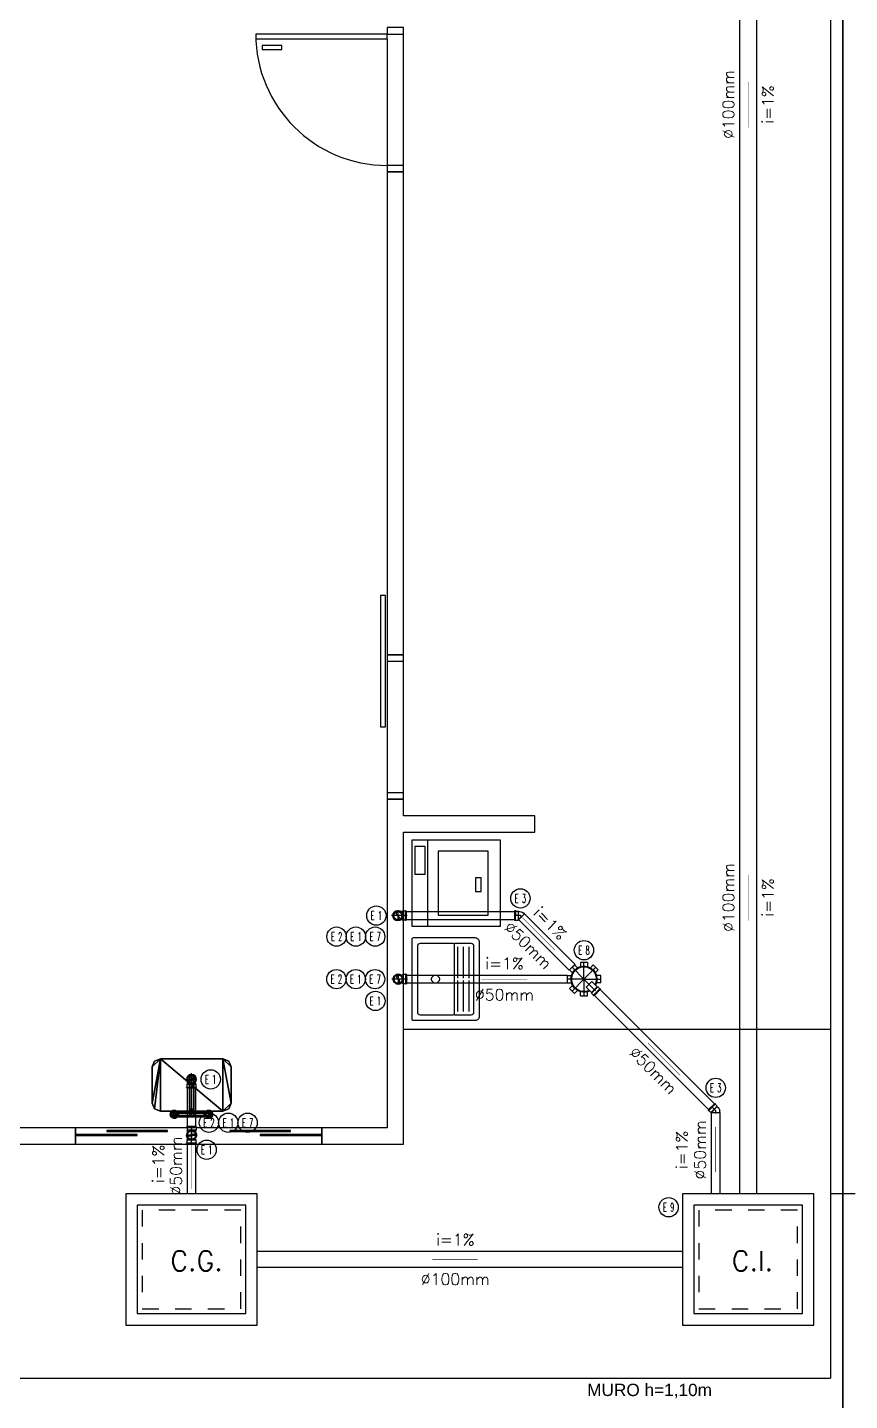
# Model space of a CAD drawing. Header units: metres. Extents: x 49 to 320, y -91 to 27.
# Drawn here: x 147.16 to 152.17, y -28.97 to -20.61 of the extents above; entities that cross this region are included whole.
import ezdxf
from ezdxf.enums import TextEntityAlignment as Align

# ---------------------------------------------------------------- set-up
doc = ezdxf.new("R2010")
doc.units = ezdxf.units.M
doc.header["$LTSCALE"] = 0.2
doc.linetypes.add('HIDDEN', pattern=[0.5, 0.25, -0.25])
doc.linetypes.add('LS', pattern=[0.5, 0.25, -0.25])
for name, color, linetype in [('ARQ-___-___-LEG', 3, 'Continuous'), ('ARQ-___-___-VST', 9, 'Continuous'), ('ARQ-EQP', 24, 'Continuous'), ('ARQ-EQP-___-INT', 7, 'Continuous'), ('CONEXAO_ESGOTO', 3, 'Continuous'), ('Diametro', 1, 'Continuous'), ('Fluxo', 1, 'Continuous'), ('Inclinacao', 1, 'Continuous'), ('LEGENDA_ID', 5, 'Continuous'), ('LEGENDA_ID_L', 5, 'Continuous'), ('LINHA_SIMETRIA', 1, 'LS'), ('TUBOS_ESGOTO', 100, 'Continuous')]:
    doc.layers.add(name, color=color, linetype=linetype)
doc.styles.add('R80', font='simplex.shx', dxfattribs={"height": 12})
doc.styles.add('REGUA60', font='arial.ttf')
doc.styles.add('ROMANS', font='romans', dxfattribs={"height": 6})

# ---------------------------------------------------------------- blocks, each defined once
blk = doc.blocks.new('MCCUB1_3')
at = {"color": 254}
mesh = blk.add_polyface(dxfattribs=at)
corners = [(-1.37, -30.51, 100.3), (-1.37, -30.51, 95.49), (-0.07, -31.26, 95.49), (-0.07, -31.26, 100.61), (-1.37, -29.01, 99.68), (-1.37, -29.01, 95.49), (-0.07, -28.26, 99.37), (-0.07, -28.26, 95.49), (1.23, -29.01, 99.68), (1.23, -29.01, 95.49), (1.23, -30.51, 100.3), (1.23, -30.51, 95.49), (-1.37, -27.24, 103.57), (-0.07, -27.55, 104.32), (-1.37, -26.62, 102.07), (-0.07, -26.31, 101.32), (1.23, -26.62, 102.07), (1.23, -27.24, 103.57), (-1.37, -10.62, 103.57), (-0.07, -10.31, 104.32), (-1.37, -11.24, 102.07), (-0.07, -11.55, 101.32), (1.23, -11.24, 102.07), (1.23, -10.62, 103.57), (-1.37, -7.57, 100.52), (-0.07, -7.04, 101.05), (-1.37, -8.63, 99.46), (-0.07, -9.16, 98.93), (1.23, -8.63, 99.46), (1.23, -7.57, 100.52), (-12.07, -6.6, 99.98), (-12.07, -7.35, 101.29), (11.93, -7.35, 101.29), (11.93, -6.6, 99.98), (-12.07, -7.36, 98.69), (11.93, -7.36, 98.69), (-12.07, -8.86, 98.7), (11.93, -8.86, 98.7), (-12.07, -9.6, 100), (11.93, -9.6, 100), (-12.07, -8.85, 101.29), (11.93, -8.85, 101.29), (12.46, -6.63, 106.88), (11.21, -5.72, 106.88), (9.67, -5.72, 106.88), (8.42, -6.62, 106.88), (7.93, -8.09, 106.88), (8.4, -9.56, 106.88), (9.64, -10.47, 106.88), (12.44, -9.59, 106.88), (11.19, -10.48, 106.88), (12.93, -8.12, 106.88), (12.46, -6.63, 101.88), (11.21, -5.72, 101.88), (9.67, -5.72, 101.88), (8.42, -6.62, 101.88), (7.93, -8.09, 101.88), (8.4, -9.56, 101.88), (9.64, -10.47, 101.88), (11.19, -10.48, 101.88), (12.44, -9.59, 101.88), (12.93, -8.12, 101.88), (-8.07, -8.12, 101.88), (-8.54, -6.63, 101.88), (-8.54, -6.63, 106.88), (-8.07, -8.12, 106.88), (-8.56, -9.59, 101.88), (-8.56, -9.59, 106.88), (-9.81, -10.48, 101.88), (-9.81, -10.48, 106.88), (-11.36, -10.47, 101.88), (-11.36, -10.47, 106.88), (-12.6, -9.56, 101.88), (-12.6, -9.56, 106.88), (-13.07, -8.09, 101.88), (-13.07, -8.09, 106.88), (-12.58, -6.62, 101.88), (-12.58, -6.62, 106.88), (-11.33, -5.72, 101.88), (-11.33, -5.72, 106.88), (-9.79, -5.72, 101.88), (-9.79, -5.72, 106.88)]
mesh.append_faces([[corners[k] for k in face] for face in [(30, 31, 32, 33), (34, 30, 33, 35), (36, 34, 35, 37), (38, 36, 37, 39), (40, 38, 39, 41), (31, 40, 41, 32), (52, 53, 43, 42), (53, 54, 44, 43), (54, 55, 45, 44), (55, 56, 46, 45), (56, 57, 47, 46), (57, 58, 48, 47), (58, 59, 50, 48), (59, 60, 49, 50), (60, 61, 51, 49), (61, 52, 42, 51), (62, 63, 64, 65), (66, 62, 65, 67), (68, 66, 67, 69), (70, 68, 69, 71), (72, 70, 71, 73), (74, 72, 73, 75), (76, 74, 75, 77), (78, 76, 77, 79), (80, 78, 79, 81), (63, 80, 81, 64)]], dxfattribs={"color": 254})
mesh.append_faces([[corners[k] for k in face] for face in [(32, 37, 35, 33), (49, 48, 50), (42, 49, 51), (64, 67, 65), (67, 71, 69)]], dxfattribs={"vtx0": -1, "color": 254})
mesh.append_faces([[corners[k] for k in face] for face in [(32, 39, 37), (42, 44, 45), (42, 45, 46), (42, 46, 47), (42, 47, 48), (64, 73, 71), (64, 75, 73), (64, 77, 75), (64, 79, 77)]], dxfattribs={"vtx0": -1, "vtx2": -1, "color": 254})
mesh.append_faces([[corners[k] for k in face] for face in [(24, 18, 19, 25), (26, 20, 18, 24), (27, 21, 20, 26), (28, 22, 21, 27), (29, 23, 22, 28), (25, 19, 23, 29)]], dxfattribs={"vtx1": -1, "color": 254})
mesh.append_faces([[corners[k] for k in face] for face in [(36, 38, 31)]], dxfattribs={"vtx1": -1, "vtx2": -1, "color": 254})
mesh.append_faces([[corners[k] for k in face] for face in [(12, 0, 3, 13), (14, 4, 0, 12), (15, 6, 4, 14), (16, 8, 6, 15), (17, 10, 8, 16), (13, 3, 10, 17), (18, 12, 13, 19), (20, 14, 12, 18), (21, 15, 14, 20), (22, 16, 15, 21), (23, 17, 16, 22), (19, 13, 17, 23)]], dxfattribs={"vtx1": -1, "vtx3": -1, "color": 254})
mesh.append_faces([[corners[k] for k in face] for face in [(32, 41, 39), (30, 34, 36, 31), (38, 40, 31), (42, 43, 44), (64, 81, 79)]], dxfattribs={"vtx2": -1, "color": 254})
mesh.append_faces([[corners[k] for k in face] for face in [(0, 1, 2, 3), (4, 5, 1, 0), (6, 7, 5, 4), (8, 9, 7, 6), (10, 11, 9, 8), (3, 2, 11, 10)]], dxfattribs={"vtx3": -1, "color": 254})
mesh = blk.add_polyface(dxfattribs=at)
corners = [(-24, -37, 70), (-22.54, -40.54, 70), (-19, -42, 70), (-24, -15, 70), (-22.54, -11.46, 70), (-19, -10, 70), (19, -10, 70), (19, -42, 70), (24, -15, 70), (24, -37, 70), (22.54, -40.54, 70), (22.54, -11.46, 70), (-24, -37, 85), (-22.54, -40.54, 85), (-19, -42, 85), (19, -42, 85), (22.54, -40.54, 85), (24, -37, 85), (24, -15, 85), (22.54, -11.46, 85), (19, -10, 85), (-19, -10, 85), (-22.54, -11.46, 85), (-24, -15, 85)]
mesh.append_faces([[corners[k] for k in face] for face in [(9, 7, 10), (6, 8, 11)]], dxfattribs={"vtx0": -1, "color": 254})
mesh.append_faces([[corners[k] for k in face] for face in [(0, 2, 3), (3, 2, 4), (4, 2, 5), (5, 2, 6), (8, 7, 9)]], dxfattribs={"vtx0": -1, "vtx1": -1, "color": 254})
mesh.append_faces([[corners[k] for k in face] for face in [(6, 7, 8)]], dxfattribs={"vtx0": -1, "vtx1": -1, "vtx2": -1, "color": 254})
mesh.append_faces([[corners[k] for k in face] for face in [(6, 2, 7)]], dxfattribs={"vtx0": -1, "vtx2": -1, "color": 254})
mesh.append_faces([[corners[k] for k in face] for face in [(12, 13, 0), (13, 14, 1), (14, 15, 2), (15, 16, 7), (16, 17, 10), (17, 18, 9), (18, 19, 8), (19, 20, 11), (20, 21, 6), (21, 22, 5), (22, 23, 4), (23, 12, 3)]], dxfattribs={"vtx1": -1, "color": 254})
mesh.append_faces([[corners[k] for k in face] for face in [(0, 1, 2), (13, 1, 0), (14, 2, 1), (15, 7, 2), (16, 10, 7), (17, 9, 10), (18, 8, 9), (19, 11, 8), (20, 6, 11), (21, 5, 6), (22, 4, 5), (23, 3, 4), (12, 0, 3)]], dxfattribs={"vtx2": -1, "color": 254})
blk = doc.blocks.new('EQLAV1_2')
at = {"color": 0}
blk.add_lwpolyline([(30.75, -10), (-30.75, -10), (-30.75, -73.5), (30.75, -73.5)], close=True, dxfattribs=at)
at = {"layer": 'ARQ-EQP-___-INT'}
blk.add_line((30.75, -21.33), (-30.75, -21.33), dxfattribs=at)
for points in [[(6.39, -19.59), (26.39, -19.59), (26.39, -12.1), (6.39, -12.1)], [(22.95, -64.65), (22.95, -28.84), (-22.96, -28.84), (-22.96, -64.65)], [(3.97, -59.71), (3.97, -55.71), (-6.03, -55.71), (-6.03, -59.71)]]:
    blk.add_lwpolyline(points, close=True, dxfattribs=at)
blk = doc.blocks.new('SAT13S_2')
at = {"layer": 'ARQ-EQP', "color": 0, "linetype": 'ByBlock'}
blk.add_lwpolyline([(-26.5, -48.5), (26.5, -48.5, 0.414214), (29.5, -45.5), (29.5, -1, 0.414214), (28.5, 0), (-28.5, 0, 0.414214), (-29.5, -1), (-29.5, -45.5, 0.414214)], format="xyb", close=True, dxfattribs=at)
at = {"layer": 'ARQ-EQP-___-INT'}
for points in [[(25.5, -27.69), (25.5, -6, 0.414214), (23.5, -4), (-23.5, -4, 0.414214), (-25.5, -6), (-25.5, -27.69)], [(-25.5, -27.84), (-25.5, -29.65, 0.414214), (-24.5, -30.65), (-23.25, -30.65), (23.1, -30.65), (24.5, -30.65, 0.414214), (25.5, -29.65), (25.5, -27.84)], [(-25.5, -30.5), (-25.5, -42.5, 0.414214), (-23.5, -44.5)], [(-23.5, -44.5), (23.5, -44.5, 0.414214), (25.5, -42.5), (25.5, -30.5, 0.414214)], [(-23.25, -33.03), (-0.9, -33.03, 0.414214)], [(-23.25, -37.03), (-0.9, -37.03, 0.414214)], [(0.75, -33.03), (23.1, -33.03, 0.414214)], [(0.75, -37.03), (23.1, -37.03, 0.414214)], [(-23.25, -41.03), (-0.9, -41.03, 0.414214)], [(0.75, -41.03), (23.1, -41.03, 0.414214)]]:
    blk.add_lwpolyline(points, format="xyb", dxfattribs=at)
blk.add_circle((0, -17), 2.8, dxfattribs=at)
blk = doc.blocks.new('*U269', base_point=(455.0107, 179.0138, 1.0246))
at = {"linetype": 'Continuous'}
for p, q in [((454.9807, 179.0635, 1.0246), (454.9807, 179.061, 1.0246)), ((454.9832, 179.0635, 1.0246), (454.9807, 179.0635, 1.0246)), ((454.9807, 179.061, 1.0246), (454.9832, 179.061, 1.0246)), ((454.9832, 179.066, 1.0246), (454.9832, 179.0635, 1.0246)), ((454.9832, 179.066, 1.0246), (455.0382, 179.066, 1.0246)), ((454.9832, 179.0635, 1.0246), (455.0382, 179.0635, 1.0246)), ((454.9832, 179.061, 1.0246), (454.9832, 179.0435, 1.0246)), ((454.9832, 179.061, 1.0246), (455.0382, 179.061, 1.0246)), ((454.9857, 179.041, 1.0246), (454.9832, 179.0435, 1.0246)), ((454.9832, 179.0435, 1.0246), (455.0063, 179.0435, 1.0246)), ((454.9857, 179.041, 1.0246), (454.9857, 179.0304, 1.0246)), ((454.998, 179.041, 1.0246), (454.9857, 179.041, 1.0246)), ((455.0152, 179.0435, 1.0246), (455.0382, 179.0435, 1.0246)), ((455.0357, 179.041, 1.0246), (455.0234, 179.041, 1.0246)), ((455.0357, 179.041, 1.0246), (455.0382, 179.0435, 1.0246)), ((455.0357, 179.041, 1.0246), (455.0357, 179.0304, 1.0246)), ((455.0382, 179.066, 1.0246), (455.0382, 179.0635, 1.0246)), ((455.0382, 179.066, 1.0246), (455.0382, 179.0635, 1.0246)), ((455.0382, 179.0635, 1.0246), (455.0407, 179.0635, 1.0246)), ((455.0407, 179.061, 1.0246), (455.0382, 179.061, 1.0246)), ((455.0382, 179.061, 1.0246), (455.0382, 179.0435, 1.0246)), ((455.0407, 179.0635, 1.0246), (455.0407, 179.061, 1.0246))]:
    blk.add_line(p, q, dxfattribs=at)
for radius in [0.03, 0.0275]:
    blk.add_circle((455.0107, 179.0138, 1.0246), radius, dxfattribs=at)
for centre, radius, start, end in [((455.0107, 179.0138, 1.0246), 0.025, 0.00137, 179.99736), ((454.9982, 179.0083, 1.0246), 0.0137, 24.02682, 155.97445), ((455.0107, 179.0138, 1.0246), 0.025, 180.00264, 359.99863), ((455.0232, 179.0194, 1.0246), 0.0137, 204.02682, 335.97445)]:
    blk.add_arc(centre, radius, start, end, dxfattribs=at)
at = {"layer": 'LINHA_SIMETRIA'}
for p, q in [((455.0107, 179.0706, 1.0246), (455.0107, 178.975, 1.0246)), ((455.0434, 179.0138, 1.0246), (454.9781, 179.0138, 1.0246))]:
    blk.add_line(p, q, dxfattribs=at)
blk = doc.blocks.new('*U270', base_point=(455.0107, 179.3533, 1.0246))
at = {"linetype": 'Continuous'}
for p, q in [((454.9807, 179.3037, 1.0246), (454.9807, 179.3062, 1.0246)), ((454.9807, 179.3062, 1.0246), (454.9832, 179.3062, 1.0246)), ((454.9832, 179.3037, 1.0246), (454.9807, 179.3037, 1.0246)), ((454.9857, 179.3262, 1.0246), (454.9832, 179.3237, 1.0246)), ((455.0382, 179.3237, 1.0246), (454.9832, 179.3237, 1.0246)), ((454.9832, 179.3062, 1.0246), (454.9832, 179.3237, 1.0246)), ((455.0382, 179.3062, 1.0246), (454.9832, 179.3062, 1.0246)), ((455.0382, 179.3037, 1.0246), (454.9832, 179.3037, 1.0246)), ((454.9832, 179.3012, 1.0246), (454.9832, 179.3037, 1.0246)), ((454.9832, 179.3012, 1.0246), (454.9832, 179.3037, 1.0246)), ((455.0382, 179.3012, 1.0246), (454.9832, 179.3012, 1.0246)), ((454.9857, 179.3533, 1.0246), (454.9857, 179.3262, 1.0246)), ((454.9857, 179.3262, 1.0246), (455.0357, 179.3262, 1.0246)), ((455.0357, 179.3262, 1.0246), (455.0357, 179.3533, 1.0246)), ((455.0357, 179.3262, 1.0246), (455.0382, 179.3237, 1.0246)), ((455.0382, 179.3062, 1.0246), (455.0382, 179.3237, 1.0246)), ((455.0407, 179.3062, 1.0246), (455.0382, 179.3062, 1.0246)), ((455.0382, 179.3037, 1.0246), (455.0407, 179.3037, 1.0246)), ((455.0382, 179.3012, 1.0246), (455.0382, 179.3037, 1.0246)), ((455.0407, 179.3037, 1.0246), (455.0407, 179.3062, 1.0246))]:
    blk.add_line(p, q, dxfattribs=at)
for radius, start, end in [(0.03, 326.44269, 213.55731), (0.0275, 335.38002, 204.61998), (0.025, 0, 180)]:
    blk.add_arc((455.0107, 179.3533, 1.0246), radius, start, end, dxfattribs=at)
at = {"layer": 'LINHA_SIMETRIA'}
for p, q in [((455.0107, 179.2965, 1.0246), (455.0107, 179.3861, 1.0246)), ((454.9791, 179.3533, 1.0246), (455.0423, 179.3533, 1.0246))]:
    blk.add_line(p, q, dxfattribs=at)
blk = doc.blocks.new('*U271', base_point=(455.0107, 179.3533, 1.0246))
at = {"linetype": 'Continuous'}
for p, q in [((454.9807, 179.4029, 1.0246), (454.9807, 179.4004, 1.0246)), ((454.9832, 179.4029, 1.0246), (454.9807, 179.4029, 1.0246)), ((454.9807, 179.4004, 1.0246), (454.9832, 179.4004, 1.0246)), ((454.9832, 179.4054, 1.0246), (454.9832, 179.4029, 1.0246)), ((454.9832, 179.4054, 1.0246), (455.0382, 179.4054, 1.0246)), ((454.9832, 179.4029, 1.0246), (455.0382, 179.4029, 1.0246)), ((454.9832, 179.4004, 1.0246), (454.9832, 179.3829, 1.0246)), ((454.9832, 179.4004, 1.0246), (455.0382, 179.4004, 1.0246)), ((454.9857, 179.3804, 1.0246), (454.9832, 179.3829, 1.0246)), ((454.9832, 179.3829, 1.0246), (455.0063, 179.3829, 1.0246)), ((454.9857, 179.3804, 1.0246), (454.9857, 179.3698, 1.0246)), ((454.998, 179.3804, 1.0246), (454.9857, 179.3804, 1.0246)), ((455.0152, 179.3829, 1.0246), (455.0382, 179.3829, 1.0246)), ((455.0357, 179.3804, 1.0246), (455.0234, 179.3804, 1.0246)), ((455.0357, 179.3804, 1.0246), (455.0382, 179.3829, 1.0246)), ((455.0357, 179.3804, 1.0246), (455.0357, 179.3698, 1.0246)), ((455.0382, 179.4054, 1.0246), (455.0382, 179.4029, 1.0246)), ((455.0382, 179.4054, 1.0246), (455.0382, 179.4029, 1.0246)), ((455.0382, 179.4029, 1.0246), (455.0407, 179.4029, 1.0246)), ((455.0407, 179.4004, 1.0246), (455.0382, 179.4004, 1.0246)), ((455.0382, 179.4004, 1.0246), (455.0382, 179.3829, 1.0246)), ((455.0407, 179.4029, 1.0246), (455.0407, 179.4004, 1.0246))]:
    blk.add_line(p, q, dxfattribs=at)
for radius in [0.03, 0.0275]:
    blk.add_circle((455.0107, 179.3533, 1.0246), radius, dxfattribs=at)
for centre, radius, start, end in [((455.0107, 179.3533, 1.0246), 0.025, 0.00137, 179.99736), ((454.9982, 179.3477, 1.0246), 0.0137, 24.02682, 155.97445), ((455.0107, 179.3533, 1.0246), 0.025, 180.00264, 359.99863), ((455.0232, 179.3589, 1.0246), 0.0137, 204.02682, 335.97445)]:
    blk.add_arc(centre, radius, start, end, dxfattribs=at)
at = {"layer": 'LINHA_SIMETRIA'}
for p, q in [((455.0107, 179.4101, 1.0246), (455.0107, 179.3144, 1.0246)), ((455.0434, 179.3533, 1.0246), (454.9781, 179.3533, 1.0246))]:
    blk.add_line(p, q, dxfattribs=at)
blk = doc.blocks.new('*U272', base_point=(457.4992, 178.4035))
at = {"linetype": 'Continuous'}
for p, q in [((457.412, 178.4603), (457.4424, 178.4907)), ((457.412, 178.4603), (457.43, 178.4422)), ((457.4424, 178.4907), (457.4604, 178.4726)), ((457.4777, 178.5053), (457.5207, 178.5053)), ((457.4777, 178.5053), (457.4777, 178.4797)), ((457.5449, 178.4848), (457.5125, 178.4524)), ((457.5125, 178.4524), (457.5479, 178.4171)), ((457.5207, 178.5053), (457.5207, 178.4797)), ((457.5572, 178.5007), (457.5449, 178.4883)), ((457.5449, 178.4848), (457.5449, 178.4883)), ((457.5449, 178.4883), (457.5838, 178.4494)), ((457.5802, 178.4494), (457.5449, 178.4848)), ((457.5802, 178.4494), (457.5479, 178.4171)), ((457.5572, 178.5042), (457.5555, 178.5024)), ((457.5555, 178.5024), (457.5572, 178.5007)), ((457.559, 178.5024), (457.5572, 178.5042)), ((457.5572, 178.5007), (457.5961, 178.4618)), ((457.5608, 178.5042), (457.559, 178.5024)), ((457.559, 178.5024), (457.5979, 178.4636)), ((457.5608, 178.5042), (457.5997, 178.4653)), ((457.5802, 178.4494), (457.5838, 178.4494)), ((457.5961, 178.4618), (457.5838, 178.4494)), ((457.5979, 178.46), (457.5961, 178.4618)), ((457.5997, 178.4653), (457.5979, 178.4635)), ((457.5997, 178.4653), (457.5979, 178.4636)), ((457.5979, 178.4635), (457.5997, 178.4618)), ((457.5997, 178.4618), (457.5979, 178.46)), ((457.3973, 178.382), (457.3973, 178.425)), ((457.3973, 178.425), (457.4229, 178.425)), ((457.3973, 178.382), (457.4229, 178.382)), ((457.412, 178.3466), (457.43, 178.3647)), ((457.5864, 178.3466), (457.5683, 178.3647)), ((457.601, 178.425), (457.5755, 178.425)), ((457.601, 178.382), (457.5755, 178.382)), ((457.601, 178.425), (457.601, 178.382)), ((457.4424, 178.3162), (457.412, 178.3466)), ((457.4424, 178.3162), (457.4604, 178.3343)), ((457.4777, 178.3016), (457.4777, 178.3272)), ((457.5207, 178.3016), (457.4777, 178.3016)), ((457.5207, 178.3016), (457.5207, 178.3272)), ((457.556, 178.3162), (457.5379, 178.3343)), ((457.5864, 178.3466), (457.556, 178.3162))]:
    blk.add_line(p, q, dxfattribs=at)
for radius, start, end in [(0.0793, 63.51988, 26.75139), (0.075, 64.61557, 25.673)]:
    blk.add_arc((457.4992, 178.4035), radius, start, end, dxfattribs=at)
at = {"layer": 'LINHA_SIMETRIA'}
for q in [(457.4207, 178.4819), (457.4992, 178.5144), (457.588, 178.4923), (457.3882, 178.4035), (457.4207, 178.325), (457.5776, 178.325), (457.4992, 178.2925), (457.6101, 178.4035)]:
    blk.add_line((457.4992, 178.4035), q, dxfattribs=at)
blk = doc.blocks.new('*U273', base_point=(456.2531, 178.0165))
at = {"linetype": 'Continuous'}
for p, q in [((456.2803, 178.0415), (456.2697, 178.0415)), ((456.2803, 178.0415), (456.2828, 178.044)), ((456.2803, 178.0292), (456.2803, 178.0415)), ((456.3003, 178.044), (456.2828, 178.044)), ((456.2828, 178.044), (456.2828, 178.0209)), ((456.3028, 178.0465), (456.3003, 178.0465)), ((456.3003, 178.0465), (456.3003, 178.044)), ((456.3003, 178.044), (456.3003, 177.989)), ((456.3028, 178.044), (456.3028, 178.0465)), ((456.3053, 178.044), (456.3028, 178.044)), ((456.3028, 178.044), (456.3028, 177.989)), ((456.3053, 178.044), (456.3053, 177.989)), ((456.2803, 177.9915), (456.2697, 177.9915)), ((456.2803, 177.9915), (456.2803, 178.0038)), ((456.2803, 177.9915), (456.2828, 177.989)), ((456.2828, 178.012), (456.2828, 177.989)), ((456.3003, 177.989), (456.2828, 177.989)), ((456.3003, 177.9865), (456.3003, 177.989)), ((456.3028, 177.9865), (456.3003, 177.9865)), ((456.3053, 177.989), (456.3028, 177.989)), ((456.3053, 177.989), (456.3028, 177.989)), ((456.3028, 177.989), (456.3028, 177.9865))]:
    blk.add_line(p, q, dxfattribs=at)
for radius in [0.03, 0.0275]:
    blk.add_circle((456.2531, 178.0165), radius, dxfattribs=at)
for centre, radius, start, end in [((456.2531, 178.0165), 0.025, 90.00264, 269.99863), ((456.2476, 178.029), 0.0137, 294.02682, 65.97445), ((456.2531, 178.0165), 0.025, 270.00137, 89.99736), ((456.2587, 178.004), 0.0137, 114.02682, 245.97445)]:
    blk.add_arc(centre, radius, start, end, dxfattribs=at)
at = {"layer": 'LINHA_SIMETRIA'}
for p, q in [((456.2531, 177.9838), (456.2531, 178.0491)), ((456.3099, 178.0165), (456.2142, 178.0165))]:
    blk.add_line(p, q, dxfattribs=at)
blk = doc.blocks.new('*U274', base_point=(456.2663, 178.0165))
at = {"linetype": 'Continuous'}
for p, q in [((456.2934, 178.0415), (456.2663, 178.0415)), ((456.2934, 178.0415), (456.2959, 178.044)), ((456.2934, 177.9915), (456.2934, 178.0415)), ((456.2959, 178.044), (456.2959, 177.989)), ((456.3134, 178.044), (456.2959, 178.044)), ((456.3159, 178.0465), (456.3134, 178.0465)), ((456.3134, 178.0465), (456.3134, 178.044)), ((456.3134, 178.044), (456.3134, 177.989)), ((456.3159, 178.044), (456.3159, 178.0465)), ((456.3159, 178.044), (456.3159, 177.989)), ((456.3184, 178.044), (456.3159, 178.044)), ((456.3184, 178.044), (456.3184, 177.989)), ((456.2663, 177.9915), (456.2934, 177.9915)), ((456.2934, 177.9915), (456.2959, 177.989)), ((456.3134, 177.989), (456.2959, 177.989)), ((456.3134, 177.9865), (456.3134, 177.989)), ((456.3159, 177.9865), (456.3134, 177.9865)), ((456.3159, 177.989), (456.3159, 177.9865)), ((456.3184, 177.989), (456.3159, 177.989)), ((456.3184, 177.989), (456.3159, 177.989))]:
    blk.add_line(p, q, dxfattribs=at)
for radius, start, end in [(0.03, 56.44269, 303.55731), (0.0275, 65.38002, 294.61998), (0.025, 90, 270)]:
    blk.add_arc((456.2663, 178.0165), radius, start, end, dxfattribs=at)
at = {"layer": 'LINHA_SIMETRIA'}
for p, q in [((456.2663, 177.9849), (456.2663, 178.0481)), ((456.3231, 178.0165), (456.2334, 178.0165))]:
    blk.add_line(p, q, dxfattribs=at)
blk = doc.blocks.new('*U275', base_point=(457.0128, 178.0165))
at = {"linetype": 'Continuous'}
for p, q in [((456.9769, 177.9889), (456.9767, 178.0439)), ((456.9767, 178.0439), (456.9792, 178.0439)), ((456.9767, 178.0439), (456.9792, 178.0439)), ((456.9792, 178.0439), (456.9792, 178.0464)), ((456.9792, 178.0464), (456.9817, 178.0464)), ((456.9794, 177.9889), (456.9792, 178.0439)), ((456.9817, 178.0464), (456.9817, 178.0439)), ((456.9817, 178.0439), (456.9992, 178.044)), ((456.9819, 177.9889), (456.9817, 178.0439)), ((456.9994, 177.989), (456.9992, 178.044)), ((457.0017, 178.0415), (456.9992, 178.044)), ((457.0017, 178.0415), (457.0019, 177.9915)), ((457.0017, 178.0415), (457.0372, 178.0062)), ((456.9769, 177.9889), (456.9794, 177.9889)), ((456.9794, 177.9889), (456.9794, 177.9864)), ((456.9794, 177.9864), (456.9819, 177.9864)), ((456.9819, 177.9889), (456.9994, 177.989)), ((456.9819, 177.9864), (456.9819, 177.9889)), ((457.0019, 177.9915), (456.9994, 177.989)), ((457.0372, 178.0062), (457.0306, 177.9996))]:
    blk.add_line(p, q, dxfattribs=at)
blk.add_arc((457.0007, 178.0506), 0.0591, 271.19116, 300.33582, dxfattribs=at)
at = {"layer": 'LINHA_SIMETRIA'}
for p, q in [((457.0244, 178.0282), (457.0128, 178.0165)), ((457.0128, 178.0165), (456.9756, 178.0163))]:
    blk.add_line(p, q, dxfattribs=at)
blk = doc.blocks.new('*U276', base_point=(456.2687, 178.4035))
at = {"linetype": 'Continuous'}
for p, q in [((456.2958, 178.4285), (456.2852, 178.4285)), ((456.2958, 178.3785), (456.2852, 178.3785)), ((456.2958, 178.4285), (456.2983, 178.431)), ((456.2958, 178.4162), (456.2958, 178.4285)), ((456.2958, 178.3785), (456.2958, 178.3907)), ((456.2958, 178.3785), (456.2983, 178.376)), ((456.3158, 178.431), (456.2983, 178.431)), ((456.2983, 178.431), (456.2983, 178.4079)), ((456.2983, 178.399), (456.2983, 178.376)), ((456.3158, 178.376), (456.2983, 178.376)), ((456.3183, 178.4335), (456.3158, 178.4335)), ((456.3158, 178.4335), (456.3158, 178.431)), ((456.3158, 178.431), (456.3158, 178.376)), ((456.3158, 178.3735), (456.3158, 178.376)), ((456.3183, 178.3735), (456.3158, 178.3735)), ((456.3183, 178.431), (456.3183, 178.4335)), ((456.3208, 178.431), (456.3183, 178.431)), ((456.3183, 178.431), (456.3183, 178.376)), ((456.3208, 178.376), (456.3183, 178.376)), ((456.3208, 178.376), (456.3183, 178.376)), ((456.3183, 178.376), (456.3183, 178.3735)), ((456.3208, 178.431), (456.3208, 178.376))]:
    blk.add_line(p, q, dxfattribs=at)
for radius in [0.03, 0.0275]:
    blk.add_circle((456.2687, 178.4035), radius, dxfattribs=at)
for centre, radius, start, end in [((456.2687, 178.4035), 0.025, 90.00264, 269.99863), ((456.2743, 178.391), 0.0137, 114.02682, 245.97445), ((456.2631, 178.416), 0.0137, 294.02682, 65.97445), ((456.2687, 178.4035), 0.025, 270.00137, 89.99736)]:
    blk.add_arc(centre, radius, start, end, dxfattribs=at)
at = {"layer": 'LINHA_SIMETRIA'}
for p, q in [((456.3255, 178.4035), (456.2298, 178.4035)), ((456.2687, 178.3708), (456.2687, 178.4361))]:
    blk.add_line(p, q, dxfattribs=at)
blk = doc.blocks.new('*U277', base_point=(456.2687, 178.4035))
at = {"linetype": 'Continuous'}
for p, q in [((456.2958, 178.4285), (456.2687, 178.4285)), ((456.2687, 178.3785), (456.2958, 178.3785)), ((456.2958, 178.4285), (456.2983, 178.431)), ((456.2958, 178.3785), (456.2958, 178.4285)), ((456.2958, 178.3785), (456.2983, 178.376)), ((456.2983, 178.431), (456.2983, 178.376)), ((456.3158, 178.431), (456.2983, 178.431)), ((456.3158, 178.376), (456.2983, 178.376)), ((456.3183, 178.4335), (456.3158, 178.4335)), ((456.3158, 178.4335), (456.3158, 178.431)), ((456.3158, 178.431), (456.3158, 178.376)), ((456.3158, 178.3735), (456.3158, 178.376)), ((456.3183, 178.3735), (456.3158, 178.3735)), ((456.3183, 178.431), (456.3183, 178.4335)), ((456.3183, 178.431), (456.3183, 178.376)), ((456.3208, 178.431), (456.3183, 178.431)), ((456.3183, 178.376), (456.3183, 178.3735)), ((456.3208, 178.376), (456.3183, 178.376)), ((456.3208, 178.376), (456.3183, 178.376)), ((456.3208, 178.431), (456.3208, 178.376))]:
    blk.add_line(p, q, dxfattribs=at)
for radius, start, end in [(0.03, 56.44269, 303.55731), (0.0275, 65.38002, 294.61998), (0.025, 90, 270)]:
    blk.add_arc((456.2687, 178.4035), radius, start, end, dxfattribs=at)
at = {"layer": 'LINHA_SIMETRIA'}
for p, q in [((456.3255, 178.4035), (456.2359, 178.4035)), ((456.2687, 178.3719), (456.2687, 178.4351))]:
    blk.add_line(p, q, dxfattribs=at)
blk = doc.blocks.new('*U278', base_point=(458.2017, 179.2054))
at = {"linetype": 'Continuous'}
for p, q in [((458.1568, 179.203), (458.1586, 179.2047)), ((458.1586, 179.2012), (458.1568, 179.203)), ((458.1568, 179.1994), (458.1586, 179.2012)), ((458.1568, 179.1994), (458.1586, 179.2012)), ((458.1957, 179.1605), (458.1568, 179.1994)), ((458.1586, 179.2047), (458.1603, 179.203)), ((458.1975, 179.1623), (458.1586, 179.2012)), ((458.1603, 179.203), (458.1727, 179.2153)), ((458.1992, 179.1641), (458.1603, 179.203)), ((458.2116, 179.1765), (458.1727, 179.2153)), ((458.1762, 179.2153), (458.1727, 179.2153)), ((458.1762, 179.2153), (458.2116, 179.18)), ((458.1762, 179.2153), (458.2262, 179.2153)), ((458.2262, 179.2153), (458.2262, 179.2059)), ((458.1957, 179.1605), (458.1975, 179.1623)), ((458.1975, 179.1623), (458.1992, 179.1605)), ((458.1992, 179.1641), (458.2116, 179.1765)), ((458.201, 179.1623), (458.1992, 179.1641)), ((458.1992, 179.1605), (458.201, 179.1623)), ((458.2116, 179.18), (458.2116, 179.1765))]:
    blk.add_line(p, q, dxfattribs=at)
blk.add_arc((458.1691, 179.2211), 0.0591, 315.9787, 345.12337, dxfattribs=at)
at = {"layer": 'LINHA_SIMETRIA'}
for p, q in [((458.2017, 179.2054), (458.1754, 179.1791)), ((458.2017, 179.222), (458.2017, 179.2054))]:
    blk.add_line(p, q, dxfattribs=at)
blk = doc.blocks.new('_cxgordu')
for p, q in [((40, 40), (-40, 40)), ((-40, 40), (-40, -40)), ((40, -40), (40, 40)), ((-40, -40), (40, -40))]:
    blk.add_line(p, q)
at = {"color": 1, "linetype": 'Continuous', "ltscale": 0.5}
for p, q in [((33, 33), (-33, 33)), ((-33, 33), (-33, -33)), ((33, -33), (33, 33)), ((-33, -33), (33, -33))]:
    blk.add_line(p, q, dxfattribs=at)
at = {"color": 1, "linetype": 'HIDDEN', "ltscale": 0.5}
for p, q in [((30, 30), (-30, 30)), ((-30, 30), (-30, -30)), ((30, -30), (30, 30)), ((-30, -30), (30, -30))]:
    blk.add_line(p, q, dxfattribs=at)
at = {"style": 'R80'}
blk.add_text('C.G.', height=12, dxfattribs=at).set_placement((-12.9, -6.88))
blk = doc.blocks.new('inp_cx')
for p, q in [((40, 40), (-40, 40)), ((-40, 40), (-40, -40)), ((40, -40), (40, 40)), ((-40, -40), (40, -40))]:
    blk.add_line(p, q)
at = {"color": 1, "linetype": 'Continuous', "ltscale": 0.5}
for p, q in [((33, 33), (-33, 33)), ((-33, 33), (-33, -33)), ((33, -33), (33, 33)), ((-33, -33), (33, -33))]:
    blk.add_line(p, q, dxfattribs=at)
at = {"color": 1, "linetype": 'HIDDEN', "ltscale": 0.5}
for p, q in [((30, 30), (-30, 30)), ((-30, 30), (-30, -30)), ((30, -30), (30, 30)), ((-30, -30), (30, -30))]:
    blk.add_line(p, q, dxfattribs=at)
at = {"style": 'R80'}
blk.add_text('C.I.', height=12, dxfattribs=at).set_placement((-9.98, -6.88))

msp = doc.modelspace()

# ---------------------------------------------------------------- linework, layer by layer
for p, q in [((152.051, -19.4058), (152.051, -27.7058)), ((152.126, -20.4058), (152.126, -27.4058)), ((149.351, -20.6458), (148.551, -20.6458)), ((148.551, -20.6458), (148.551, -20.6758)), ((149.451, -20.6058), (149.351, -20.6058)), ((149.351, -20.6058), (149.351, -20.6458)), ((149.351, -20.6458), (149.451, -20.6458)), ((149.351, -20.6758), (149.351, -20.6458)), ((149.451, -20.6458), (149.451, -20.6058)), ((149.451, -21.4458), (149.451, -20.6458)), ((149.451, -21.4458), (149.451, -20.6458)), ((148.551, -20.6758), (149.351, -20.6758)), ((148.711, -20.7158), (148.591, -20.7158)), ((148.591, -20.7158), (148.591, -20.7408)), ((148.711, -20.7408), (148.711, -20.7158)), ((149.351, -20.6758), (149.351, -21.4458)), ((148.591, -20.7408), (148.711, -20.7408)), ((149.351, -21.4458), (149.351, -21.4858)), ((149.451, -21.4458), (149.351, -21.4458)), ((149.451, -21.4858), (149.351, -21.4858)), ((149.351, -21.4858), (149.351, -24.4258)), ((149.351, -21.4858), (149.451, -21.4858)), ((149.451, -21.4858), (149.451, -21.4458)), ((149.451, -24.4258), (149.451, -21.4858)), ((149.311, -24.0658), (149.311, -24.8658)), ((149.341, -24.0658), (149.311, -24.0658)), ((149.341, -24.8658), (149.341, -24.0658)), ((149.351, -24.4258), (149.451, -24.4258)), ((149.451, -24.4258), (149.351, -24.4258)), ((149.351, -24.4258), (149.351, -24.4658)), ((149.351, -24.4658), (149.451, -24.4658)), ((149.351, -24.4658), (149.351, -25.2658)), ((149.451, -24.4658), (149.451, -24.4258)), ((149.451, -25.2658), (149.451, -24.4658)), ((149.451, -25.2658), (149.451, -24.4658)), ((149.311, -24.8658), (149.341, -24.8658)), ((149.351, -25.2658), (149.351, -25.3058)), ((149.451, -25.2658), (149.351, -25.2658)), ((149.451, -25.3058), (149.351, -25.3058)), ((149.351, -25.3058), (149.351, -27.3058)), ((149.351, -25.3058), (149.451, -25.3058)), ((149.451, -25.3058), (149.451, -25.2658)), ((149.451, -25.4058), (149.451, -25.3058)), ((150.251, -25.4058), (149.451, -25.4058)), ((150.251, -25.5058), (150.251, -25.4058)), ((149.451, -27.4058), (149.451, -25.5058)), ((149.451, -25.5058), (150.251, -25.5058)), ((149.451, -26.7058), (152.051, -26.7058)), ((149.451, -26.7058), (152.051, -26.7058)), ((147.4535, -27.3058), (147.056, -27.3058)), ((147.4535, -27.4058), (147.4535, -27.3058)), ((147.4545, -27.3058), (147.4535, -27.3058)), ((147.4535, -27.3058), (147.4535, -27.4058)), ((148.9525, -27.3058), (147.4545, -27.3058)), ((147.4545, -27.4058), (147.4545, -27.3058)), ((148.0144, -27.3233), (147.6451, -27.3233)), ((147.6451, -27.3233), (147.6451, -27.3283)), ((147.6451, -27.3283), (148.0144, -27.3283)), ((148.0144, -27.3283), (148.0144, -27.3233)), ((148.7619, -27.3233), (148.3926, -27.3233)), ((148.3926, -27.3233), (148.3926, -27.3283)), ((148.3926, -27.3283), (148.7619, -27.3283)), ((148.7619, -27.3283), (148.7619, -27.3233)), ((148.9535, -27.3058), (148.9525, -27.3058)), ((148.9525, -27.3058), (148.9525, -27.4058)), ((148.9535, -27.3058), (148.9535, -27.4058)), ((149.351, -27.3058), (148.9535, -27.3058)), ((148.9535, -27.4058), (148.9535, -27.3058)), ((146.006, -27.4058), (147.4535, -27.4058)), ((147.4535, -27.4058), (147.4545, -27.4058)), ((147.4545, -27.4058), (148.9525, -27.4058)), ((147.8298, -27.3483), (147.4605, -27.3483)), ((147.4605, -27.3483), (147.4605, -27.3533)), ((147.4605, -27.3533), (147.8298, -27.3533)), ((147.8298, -27.3533), (147.8298, -27.3483)), ((148.9465, -27.3483), (148.5773, -27.3483)), ((148.5773, -27.3483), (148.5773, -27.3533)), ((148.5773, -27.3533), (148.9465, -27.3533)), ((148.9465, -27.3533), (148.9465, -27.3483)), ((148.9525, -27.4058), (148.9535, -27.4058)), ((148.9535, -27.4058), (149.451, -27.4058)), ((152.051, -27.7058), (152.201, -27.7058))]:
    msp.add_line(p, q)
at = {"const_width": 0.01}
msp.add_lwpolyline([(152.126, -18.4058), (152.126, -39.4058)], dxfattribs=at)
msp.add_arc((149.351, -20.6458), 0.8, 180, 270)
at = {"layer": 'ARQ-___-___-VST'}
for p in [(152.051, -27.7058), (143.556, -28.8308)]:
    msp.add_line(p, (152.051, -28.8308), dxfattribs=at)
at = {"layer": 'Fluxo'}
for points in [[(151.5487, -21.2152, 0.0035, 0.0035, 0), (151.5487, -21.0052, 0.035, 0, 0), (151.5487, -20.9352, 0, 0, 0)], [(151.5487, -26.0443, 0.0035, 0.0035, 0), (151.5487, -25.8343, 0.035, 0, 0), (151.5487, -25.7643, 0, 0, 0)], [(150.1774, -26.0295, 0.0035, 0.0035, 0), (150.3259, -26.178, 0.035, 0, 0), (150.3754, -26.2275, 0, 0, 0)], [(149.9254, -26.4014, 0.0035, 0.0035, 0), (150.1354, -26.4014, 0.035, 0, 0), (150.2054, -26.4014, 0, 0, 0)], [(150.9388, -26.7908, 0.0035, 0.0035, 0), (151.0873, -26.9393, 0.035, 0, 0), (151.1368, -26.9888, 0, 0, 0)], [(151.3513, -27.3013, 0.0035, 0.0035, 0), (151.3513, -27.5113, 0.035, 0, 0), (151.3513, -27.5813, 0, 0, 0)], [(148.1603, -27.3993, 0.0035, 0.0035, 0), (148.1603, -27.6093, 0.035, 0, 0), (148.1603, -27.6793, 0, 0, 0)], [(149.6258, -28.1082, 0.0035, 0.0035, 0), (149.8358, -28.1082, 0.035, 0, 0), (149.9058, -28.1082, 0, 0, 0)]]:
    msp.add_lwpolyline(points, format="xyseb", dxfattribs=at)
at = {"layer": 'LEGENDA_ID_L'}
for centre in [(150.1624, -25.9095), (149.2855, -26.0144), (149.0432, -26.1425), (149.1608, -26.1425), (149.2784, -26.1425), (150.5494, -26.2252), (149.0423, -26.4014), (149.1599, -26.4014), (149.2775, -26.4014), (149.2797, -26.5343), (148.2773, -27.0118, 1.0246), (151.3513, -27.0633), (148.2664, -27.2759), (148.384, -27.2759), (148.5016, -27.2759), (148.2524, -27.4403), (151.0648, -27.7905)]:
    msp.add_circle(centre, 0.0588, dxfattribs=at)
at = {"layer": 'TUBOS_ESGOTO', "linetype": 'Continuous'}
for points in [[(151.5987, -19.9005), (151.5987, -27.7082), (151.4987, -27.7082), (151.4987, -19.9005), (151.5987, -19.9005)], [(149.468, -25.9894), (150.1264, -25.9894), (150.1264, -26.0394), (149.468, -26.0394), (149.468, -25.9894)], [(150.1871, -26.0038), (150.495, -26.3117), (150.4597, -26.3471), (150.1517, -26.0391), (150.1871, -26.0038)], [(149.4704, -26.3764), (150.4475, -26.3764), (150.4475, -26.4264), (149.4704, -26.4264), (149.4704, -26.3764)], [(151.3082, -27.1956), (150.6129, -26.5003), (150.6482, -26.4649), (151.3435, -27.1602), (151.3082, -27.1956)], [(148.1853, -27.0639), (148.1853, -27.2991), (148.1353, -27.2991), (148.1353, -27.0639), (148.1853, -27.0639)], [(151.3763, -27.2133), (151.3763, -27.7082), (151.3263, -27.7082), (151.3263, -27.2133), (151.3763, -27.2133)], [(148.1853, -27.4034), (148.1853, -27.7082), (148.1353, -27.7082), (148.1353, -27.4034), (148.1853, -27.4034)], [(148.5603, -28.0582), (151.1487, -28.0582), (151.1487, -28.1582), (148.5603, -28.1582), (148.5603, -28.0582)]]:
    msp.add_lwpolyline(points, dxfattribs=at)

# ---------------------------------------------------------------- block references
for name, p, xscale, yscale, zscale, rotation in [('EQLAV1_2', (149.416, -25.8172), 0.0085, 0.0085, 0.0085, 90), ('EQLAV1_2', (149.416, -25.8172), 0.0085, 0.0085, 0.0085, 90), ('SAT13S_2', (149.501, -26.4014), 0.0085, 0.0085, 0.0085, 90), ('SAT13S_2', (149.501, -26.4014), 0.0085, 0.0085, 0.0085, 90), ('MCCUB1_3', (148.161, -27.3058), -0.01, 0.01, 0.01, 180), ('MCCUB1_3', (148.161, -27.3058), -0.01, 0.01, 0.01, 180)]:
    msp.add_blockref(name, p, dxfattribs=dict(xscale=xscale, yscale=yscale, zscale=zscale, rotation=rotation))
at = {"layer": 'ARQ-___-___-LEG', "xscale": 0.01, "yscale": 0.01, "zscale": 0.01}
for name, p in [('_cxgordu', (148.1603, -28.1082)), ('inp_cx', (151.5487, -28.1082))]:
    msp.add_blockref(name, p, dxfattribs=at)
at = {"layer": 'CONEXAO_ESGOTO', "xscale": -1, "rotation": 180}
for name, p in [('*U273', (149.4159, -26.0144)), ('*U274', (149.4159, -26.0144)), ('*U275', (150.1624, -26.0144)), ('*U272', (150.5494, -26.4014)), ('*U276', (149.4183, -26.4014)), ('*U277', (149.4183, -26.4014)), ('*U269', (148.1603, -27.0118, 1.0246)), ('*U278', (151.3513, -27.2033)), ('*U270', (148.1603, -27.3512, 1.0246)), ('*U271', (148.1603, -27.3512, 1.0246))]:
    msp.add_blockref(name, p, dxfattribs=at)

# ---------------------------------------------------------------- texts
at = {"layer": 'ARQ-___-___-VST', "style": 'REGUA60'}
msp.add_text('MURO h=1,10m', height=0.075, dxfattribs=at).set_placement((150.5688, -28.9403))
at = {"layer": 'Diametro', "style": 'ROMANS'}
for s, rotation, p in [('%%C100mm', 90, (151.4637, -21.0752)), ('%%C100mm', 90, (151.4637, -25.9043)), ('%%C50mm', 315, (150.1845, -26.2204)), ('%%C50mm', 315, (150.9458, -26.9817)), ('%%C50mm', 90, (151.2913, -27.4413)), ('%%C50mm', 90, (148.1003, -27.5393))]:
    msp.add_text(s, height=0.07, rotation=rotation, dxfattribs=at).set_placement(p, align=Align.CENTER)
for s, p in [('%%C50mm', (150.0654, -26.5314)), ('%%C100mm', (149.7658, -28.2632))]:
    msp.add_text(s, height=0.07, dxfattribs=at).set_placement(p, align=Align.CENTER)
at = {"layer": 'Inclinacao', "style": 'ROMANS'}
for rotation, p in [(90, (151.7037, -21.0752)), (90, (151.7037, -25.9043)), (315, (150.3188, -26.086)), (90, (151.1801, -27.4413)), (90, (147.9928, -27.5263))]:
    msp.add_text('i=1%', height=0.07, rotation=rotation, dxfattribs=at).set_placement(p, align=Align.CENTER)
for p in [(150.0654, -26.3414), (149.7658, -28.0232)]:
    msp.add_text('i=1%', height=0.07, dxfattribs=at).set_placement(p, align=Align.CENTER)
at = {"layer": 'LEGENDA_ID', "style": 'ROMANS', "width": 0.5}
for s, p in [('E 3', (150.1624, -25.9095)), ('E 1', (149.2855, -26.0144)), ('E 2', (149.0432, -26.1425)), ('E 1', (149.1608, -26.1425)), ('E 7', (149.2784, -26.1425)), ('E 8', (150.5494, -26.2252)), ('E 2', (149.0423, -26.4014)), ('E 1', (149.1599, -26.4014)), ('E 7', (149.2775, -26.4014)), ('E 1', (149.2797, -26.5343)), ('E 1', (148.2773, -27.0118, 1.0246)), ('E 3', (151.3513, -27.0633)), ('E 2', (148.2664, -27.2759)), ('E 1', (148.384, -27.2759)), ('E 7', (148.5016, -27.2759)), ('E 1', (148.2524, -27.4403)), ('E 9', (151.0648, -27.7905))]:
    msp.add_text(s, height=0.0525, dxfattribs=at).set_placement(p, align=Align.MIDDLE_CENTER)

doc.saveas('drawing.dxf')
